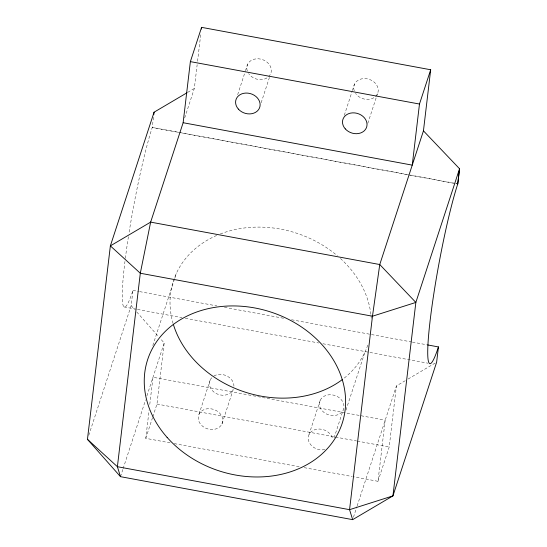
<?xml version="1.0" encoding="UTF-8"?>
<svg xmlns="http://www.w3.org/2000/svg" width="547" height="547" viewBox="0 0 547 547"><rect width="100%" height="100%" fill="white"/><g stroke="black" fill="none" stroke-linecap="round" stroke-linejoin="round"><path stroke-width="0.41" stroke-dasharray="2.73 2.05" d="M88.778 435.289L131.15 305.657L132.962 290.382A99.855 9.326 -79.5 0 1 124.955 261.473M153.461 117.29L152.251 127.472A99.855 9.326 -79.5 0 0 128.928 233.432M170.076 442.838L145.769 438.338L149.078 410.346M149.782 404.404L152.989 377.259L385.191 420.212L377.97 481.298L352.822 476.649M152.804 416.814L156.975 404.062L164.189 342.976L160.832 339.181M184.695 117.933L194.335 88.443L197.152 64.683M197.556 61.291L200.872 33.292M377.97 481.298L389.19 446.995L396.411 385.908L405.19 380.739M152.811 345.492L174.637 278.724M174.896 277.917L176.476 273.09M237.665 94.679L245.22 71.561M245.48 70.761L247.565 64.389M120.497 476.669L122.87 469.401M123.137 468.588L145.591 399.891M146.911 395.843L164.189 342.976M145.769 438.338L152.545 417.614M261.172 102.727L270.027 75.623M198.985 414.284L210.192 379.994M221.966 423.925A12.478 10.188 18.1 0 0 208.475 408.684A12.478 10.188 18.1 0 0 200.981 424.704A12.478 10.188 18.1 0 0 221.966 423.925L233.172 389.635A12.478 10.188 18.1 0 1 215.887 393.355A12.478 10.188 18.1 0 1 211.703 377.765M344.316 115.267L352.138 91.349M352.398 90.556L354.477 84.176M367.823 123.314L377.464 93.817M308.993 434.633L320.2 400.342M334.06 437.894L343.181 409.983A12.478 10.188 18.1 0 0 329.691 394.743A12.478 10.188 18.1 0 0 322.197 410.763A12.478 10.188 18.1 0 0 343.181 409.983M345.991 410.065L364.924 352.138M353.458 517.223L356.897 506.713M357.157 505.907L396.411 385.908M187.751 92.327L194.335 88.443M408.117 379.016L435.904 362.64M455.289 183.354L152.251 127.472L455.22 183.56M456.13 183.512L457.805 183.819M456.054 183.71L457.736 184.024M132.962 290.382L138.835 291.469M139.67 291.626L216.885 305.917M224.434 307.318L284.023 318.347M291.572 319.749L411.583 341.964M412.424 342.114L426.694 344.76M124.039 306.935L136.627 309.267M137.468 309.424L181.946 317.657M185.303 318.279L318.744 342.983M322.942 343.755L427.843 363.181M156.975 404.062L334.702 436.923M335.537 437.074L356.5 440.95M357.335 441.108L389.19 446.995M174.267 443.617L300.009 466.878M304.2 467.651L351.988 476.492M131.15 305.657L134.514 309.452M136.75 311.981L158.589 336.651M125.352 258.328A99.855 9.326 -79.5 0 1 128.408 236.742M247.306 71.014A12.478 10.188 18.1 0 1 260.796 59.131A12.478 10.188 18.1 0 1 269.343 75.917A12.478 10.188 18.1 0 1 248.632 73.613M354.224 90.802A12.478 10.188 18.1 0 1 367.707 78.925A12.478 10.188 18.1 0 1 376.254 95.704A12.478 10.188 18.1 0 1 355.543 93.4M213.891 376.015A12.478 10.188 18.1 0 1 227.114 376.083A12.478 10.188 18.1 0 1 233.952 386.408M367.741 345.13A102.351 83.527 18.1 0 1 343.16 378.955M173.078 323.455A102.351 83.527 18.1 0 1 217.159 235.251M220.291 233.979A102.351 83.527 18.1 0 1 337.328 255.743M340.473 258.505A102.351 83.527 18.1 0 1 370.921 314.703M371.01 315.53A102.351 83.527 18.1 0 1 371.269 318.86M324.809 449.586A12.478 10.188 18.1 0 1 308.734 441.265A12.478 10.188 18.1 0 1 317.698 429.087A12.478 10.188 18.1 0 1 332.603 439.002"/><path stroke-width="0.82" d="M120.497 476.669L117.393 466.694L140.305 273.24L150.644 222.123L183.136 122.719L190.37 61.626L201.576 27.35L430.687 69.763L423.446 130.856L459.542 168.75L457.736 184.024A99.855 9.326 -79.5 0 0 430.161 320.323A99.855 9.326 -79.5 0 0 438.441 346.935L436.636 362.203L392.937 495.89L352.665 519.65L120.497 476.669L87.458 439.344L110.364 245.883L154.063 112.203L187.012 92.764M153.762 114.747L154.063 112.203M201.371 29.046L201.576 27.35M430.687 69.763L419.481 104.039L412.247 165.132L183.136 122.719M423.446 130.856L379.755 264.536L372.473 316.214L349.56 509.674L352.665 519.65M457.736 184.024L459.542 168.75L415.85 302.436L392.937 495.89L349.56 509.674L117.393 466.694L87.458 439.344M190.37 61.626L419.481 104.039M427.528 344.911L438.441 346.935M342.47 379.474A102.351 83.527 18.1 0 1 245.247 392.172A102.351 83.527 18.1 0 1 173.556 325.048M150.644 222.123L110.364 245.883L140.305 273.24L372.473 316.214L415.85 302.436L379.755 264.536L150.644 222.123M167.088 437.374A102.351 83.527 18.1 0 0 339.154 430.981A102.351 83.527 18.1 0 0 228.55 306.005A102.351 83.527 18.1 0 0 167.088 437.374M238.362 109.085A12.478 10.188 18.1 0 0 259.346 108.306A12.478 10.188 18.1 0 0 245.856 93.065A12.478 10.188 18.1 0 0 238.362 109.085M345.273 128.873A12.478 10.188 18.1 0 0 366.258 128.094A12.478 10.188 18.1 0 0 352.767 112.853A12.478 10.188 18.1 0 0 345.273 128.873"/></g></svg>
